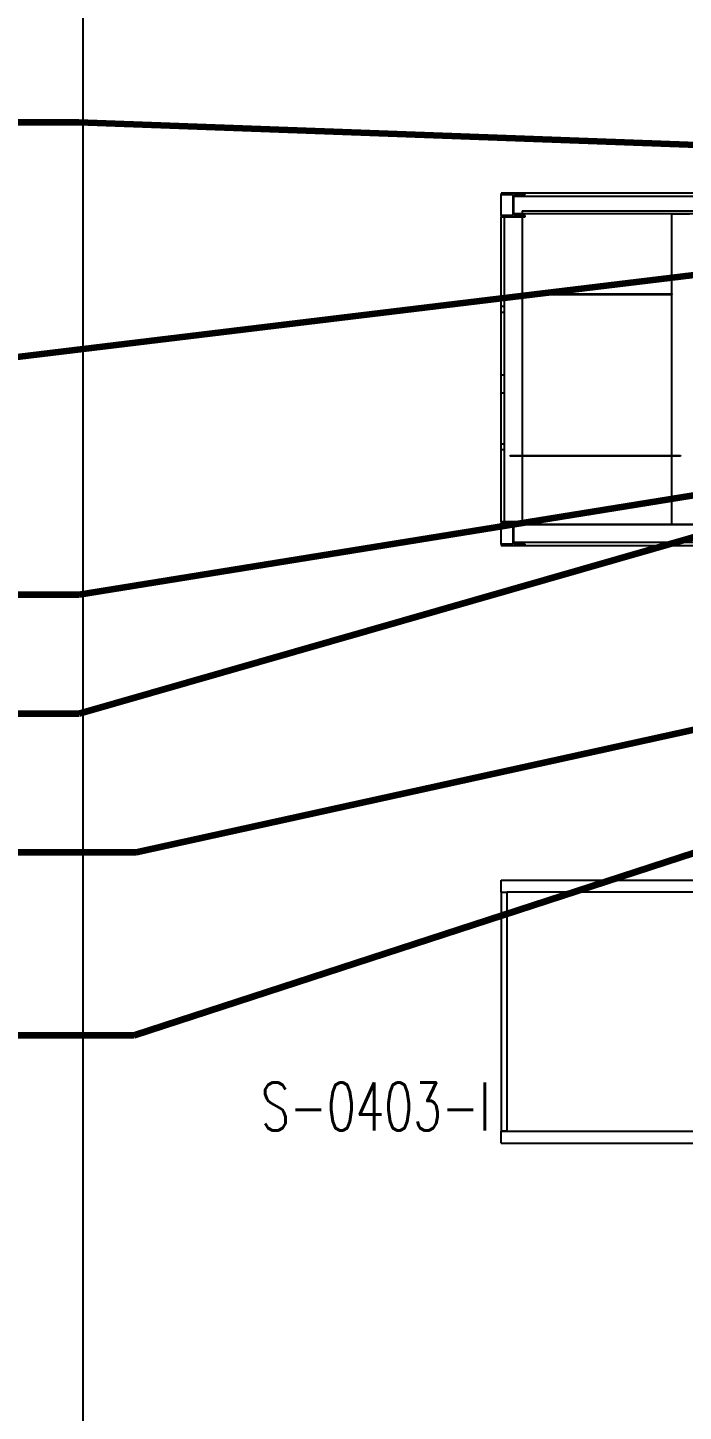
# Model space of a CAD drawing. Header units: inches. Extents: x 19 to 1016051, y 34 to 210034.
# Drawn here: x 833528 to 849038, y 118336 to 151087 of the extents above; entities that cross this region are included whole.
import ezdxf
from ezdxf.enums import TextEntityAlignment as Align

# ---------------------------------------------------------------- set-up
doc = ezdxf.new("R2010")
doc.units = ezdxf.units.IN
doc.header["$MEASUREMENT"] = 0
for name, color, linetype in [('_Auto', 7, 'Continuous'), ('CABLEROUTEPROGRESSUNIT-EMBED 1_DWG$0$DwgTemplate', 7, 'Continuous'), ('ELECTRICAL', 7, 'Continuous')]:
    doc.layers.add(name, color=color, linetype=linetype)
doc.styles.add('HZTXT', font='txt_qlt.shx', dxfattribs={"width": 0.7, "bigfont": 'hztxt.shx'})
doc.styles.get("Standard").update_dxf_attribs({"font": 'arial.ttf'})
doc.dimstyles.new('ANSI_L', dxfattribs={"dimtxt": 0.18, "dimasz": 0.18, "dimexe": 0.18, "dimexo": 0.0625, "dimgap": 0.09, "dimtad": 0, "dimtih": 1, "dimtoh": 1, "dimdec": 4, "dimzin": 0, "dimdsep": 46, "dimtxsty": 'Standard', "dimcen": 0.09, "dimadec": 0, "dimazin": 0, "dimtfac": 1, "dimtdec": 4, "dimtofl": 0, "dimtmove": 0, "dimatfit": 3, "dimfxl": 1, "dimtolj": 1, "dimtzin": 0, "dimarcsym": 0})

msp = doc.modelspace()

# ---------------------------------------------------------------- linework, layer by layer
at = {"layer": 'CABLEROUTEPROGRESSUNIT-EMBED 1_DWG$0$DwgTemplate', "color": 9, "linetype": 'Continuous', "lineweight": 25}
for p, q in [((834834, 179414), (834834, 38000)), ((844733, 147172), (844733, 147138)), ((845298, 147172), (844733, 147172)), ((844733, 147138), (845004, 147138)), ((844733, 146640), (844733, 147138)), ((845004, 147138), (845004, 146640)), ((845016, 147101), (865934, 147101)), ((845016, 146677), (845016, 147101)), ((845027, 146640), (845027, 147138)), ((845027, 147138), (845298, 147138)), ((845298, 147138), (845298, 147172)), ((852517, 147172), (845298, 147172)), ((845228, 146748), (852588, 146748)), ((845228, 146748), (845228, 139324)), ((845004, 146640), (844733, 146640)), ((844733, 146640), (844733, 146606)), ((844733, 141227), (844733, 146606)), ((844733, 146606), (845298, 146606)), ((844803, 146606), (845228, 146606)), ((844803, 146606), (844803, 139394)), ((865934, 146677), (845016, 146677)), ((845298, 146640), (845027, 146640)), ((845228, 146606), (845228, 139394)), ((845298, 146606), (845298, 146640)), ((848763, 139324), (848763, 146677)), ((848763, 146677), (849187, 146677)), ((845228, 144768), (845228, 144785)), ((845228, 144785), (848763, 144785)), ((845228, 144768), (848763, 144768)), ((848763, 144785), (848763, 144768)), ((844803, 144485), (844733, 144485)), ((844733, 144349), (844733, 144485)), ((844803, 144349), (844733, 144349)), ((844733, 142435), (844733, 142859)), ((844803, 142859), (844733, 142859)), ((844803, 142435), (844733, 142435)), ((844733, 141091), (844733, 141227)), ((844803, 141227), (844733, 141227)), ((844803, 141091), (844733, 141091)), ((844733, 139394), (844733, 141091)), ((844945, 140958), (848975, 140958)), ((844945, 140941), (844945, 140958)), ((848975, 140941), (844945, 140941)), ((848975, 140958), (848975, 140941)), ((845298, 139394), (844733, 139394)), ((844733, 139394), (844733, 139360)), ((844733, 139360), (845004, 139360)), ((844733, 138863), (844733, 139360)), ((844803, 139394), (845228, 139394)), ((845004, 139360), (845004, 138863)), ((845016, 139324), (845016, 138899)), ((865934, 139324), (845016, 139324)), ((845027, 138863), (845027, 139360)), ((845027, 139360), (845298, 139360)), ((845228, 139324), (852582, 139324)), ((845298, 139360), (845298, 139394)), ((849187, 139324), (848763, 139324)), ((865934, 138899), (845016, 138899)), ((845004, 138863), (844733, 138863)), ((844733, 138863), (844733, 138829)), ((844733, 138829), (845298, 138829)), ((845298, 138863), (845027, 138863)), ((845298, 138829), (845298, 138863)), ((845298, 138829), (852511, 138829)), ((844733, 130627), (844733, 130910)), ((844733, 130910), (868773, 130910)), ((844733, 130627), (844733, 124970)), ((844733, 130627), (844868, 130627)), ((844733, 130627), (844868, 130627)), ((868637, 130627), (844868, 130627)), ((844868, 124970), (844868, 130627)), ((844733, 124970), (844868, 124970)), ((844733, 124687), (844733, 124970)), ((844868, 124970), (844733, 124970)), ((844868, 124970), (862959, 124970)), ((844733, 124687), (862959, 124687))]:
    msp.add_line(p, q, dxfattribs=at)

# ---------------------------------------------------------------- texts
at = {"layer": 'ELECTRICAL', "style": 'HZTXT', "width": 0.7}
msp.add_text('S-0403-I', height=1131.3, dxfattribs=at).set_placement((841762, 125550), align=Align.MIDDLE_CENTER)

# ---------------------------------------------------------------- leaders
at = {"layer": '_Auto', "color": 136, "linetype": 'Continuous'}
for points in [[(865670, 147700), (834734, 148845), (829346, 148845)], [(867317, 147407), (831462, 143070), (826074, 143070)], [(860254, 142173), (834734, 134843), (829346, 134843)], [(853968, 140769), (834734, 137661), (829346, 137661)], [(871030, 138639), (836048, 127235), (830660, 127235)], [(865260, 137979), (836098, 131560), (830710, 131560)]]:
    msp.add_leader(points, dimstyle='ANSI_L', override={"dimscale": 1, "dimtxt": 3.175, "dimasz": 3000, "dimgap": 1.5875, "dimtad": 0, "dimlwd": 65535}, dxfattribs=at)

doc.saveas('drawing.dxf')
